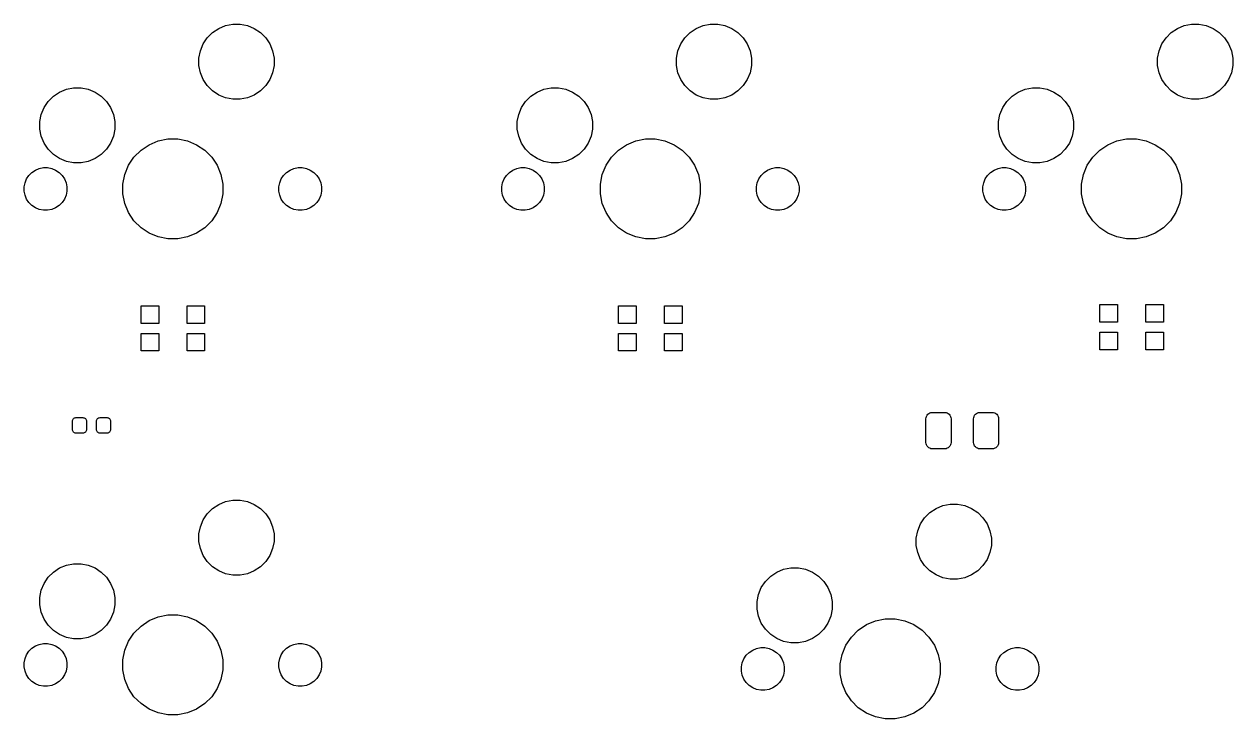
# Model space of a CAD drawing. Extents: x 1.3 to 14.8, y -4.8 to -0.1.
# Drawn here: x 10.357 to 12.255, y -1.568 to -0.476 of the extents above; entities that cross this region are included whole.
import ezdxf

# ---------------------------------------------------------------- set-up
doc = ezdxf.new("R2010")
doc.units = 0
doc.header["$MEASUREMENT"] = 0
doc.layers.add('BLACK', color=7, linetype='CONTINUOUS')

msp = doc.modelspace()

# ---------------------------------------------------------------- linework, layer by layer
at = {"layer": 'BLACK', "linetype": 'CONTINUOUS'}
for p, q in [((10.6441, -0.497355), (10.6524, -0.489129)), ((10.6524, -0.489129), (10.662, -0.482666)), ((10.662, -0.482666), (10.6728, -0.478214)), ((10.6728, -0.478214), (10.6842, -0.475945)), ((10.6842, -0.475945), (10.6958, -0.475945)), ((10.6958, -0.475945), (10.7072, -0.478214)), ((10.7072, -0.478214), (10.718, -0.482666)), ((10.718, -0.482666), (10.7276, -0.489129)), ((10.7276, -0.489129), (10.7359, -0.497355)), ((11.3941, -0.497355), (11.4024, -0.489129)), ((11.4024, -0.489129), (11.412, -0.482666)), ((11.412, -0.482666), (11.4228, -0.478214)), ((11.4228, -0.478214), (11.4342, -0.475945)), ((11.4342, -0.475945), (11.4458, -0.475945)), ((11.4458, -0.475945), (11.4572, -0.478214)), ((11.4572, -0.478214), (11.468, -0.482666)), ((11.468, -0.482666), (11.4776, -0.489129)), ((11.4776, -0.489129), (11.4859, -0.497355)), ((12.15, -0.497355), (12.1582, -0.489129)), ((12.1582, -0.489129), (12.1679, -0.482666)), ((12.1679, -0.482666), (12.1786, -0.478214)), ((12.1786, -0.478214), (12.19, -0.475945)), ((12.19, -0.475945), (12.2016, -0.475945)), ((12.2016, -0.475945), (12.2131, -0.478214)), ((12.2131, -0.478214), (12.2238, -0.482666)), ((12.2238, -0.482666), (12.2335, -0.489129)), ((12.2335, -0.489129), (12.2417, -0.497355)), ((10.6332, -0.517774), (10.6377, -0.507027)), ((10.6377, -0.507027), (10.6441, -0.497355)), ((10.7359, -0.497355), (10.7423, -0.507027)), ((10.7423, -0.507027), (10.7468, -0.517774)), ((11.3832, -0.517774), (11.3877, -0.507027)), ((11.3877, -0.507027), (11.3941, -0.497355)), ((11.4859, -0.497355), (11.4923, -0.507027)), ((11.4923, -0.507027), (11.4968, -0.517774)), ((12.139, -0.517774), (12.1435, -0.507027)), ((12.1435, -0.507027), (12.15, -0.497355)), ((12.2417, -0.497355), (12.2482, -0.507027)), ((12.2482, -0.507027), (12.2526, -0.517774)), ((10.6309, -0.529184), (10.6332, -0.517774)), ((10.6309, -0.540816), (10.6309, -0.529184)), ((10.7468, -0.517774), (10.7491, -0.529184)), ((10.7491, -0.529184), (10.7491, -0.540816)), ((11.3809, -0.529184), (11.3832, -0.517774)), ((11.3809, -0.540816), (11.3809, -0.529184)), ((11.4968, -0.517774), (11.4991, -0.529184)), ((11.4991, -0.529184), (11.4991, -0.540816)), ((12.1368, -0.529184), (12.139, -0.517774)), ((12.1368, -0.540816), (12.1368, -0.529184)), ((12.2526, -0.517774), (12.2549, -0.529184)), ((12.2549, -0.529184), (12.2549, -0.540816)), ((10.6332, -0.552226), (10.6309, -0.540816)), ((10.7491, -0.540816), (10.7468, -0.552226)), ((11.3832, -0.552226), (11.3809, -0.540816)), ((11.4991, -0.540816), (11.4968, -0.552226)), ((12.139, -0.552226), (12.1368, -0.540816)), ((12.2549, -0.540816), (12.2526, -0.552226)), ((10.6377, -0.562973), (10.6332, -0.552226)), ((10.6441, -0.572645), (10.6377, -0.562973)), ((10.7423, -0.562973), (10.7359, -0.572645)), ((10.7468, -0.552226), (10.7423, -0.562973)), ((11.3877, -0.562973), (11.3832, -0.552226)), ((11.3941, -0.572645), (11.3877, -0.562973)), ((11.4923, -0.562973), (11.4859, -0.572645)), ((11.4968, -0.552226), (11.4923, -0.562973)), ((12.1435, -0.562973), (12.139, -0.552226)), ((12.15, -0.572645), (12.1435, -0.562973)), ((12.2482, -0.562973), (12.2417, -0.572645)), ((12.2526, -0.552226), (12.2482, -0.562973)), ((10.4024, -0.589129), (10.412, -0.582666)), ((10.412, -0.582666), (10.4228, -0.578214)), ((10.4228, -0.578214), (10.4342, -0.575945)), ((10.4342, -0.575945), (10.4458, -0.575945)), ((10.4458, -0.575945), (10.4572, -0.578214)), ((10.4572, -0.578214), (10.468, -0.582666)), ((10.468, -0.582666), (10.4776, -0.589129)), ((10.6524, -0.580871), (10.6441, -0.572645)), ((10.662, -0.587334), (10.6524, -0.580871)), ((10.6728, -0.591786), (10.662, -0.587334)), ((10.718, -0.587334), (10.7072, -0.591786)), ((10.7276, -0.580871), (10.718, -0.587334)), ((10.7359, -0.572645), (10.7276, -0.580871)), ((11.1524, -0.589129), (11.162, -0.582666)), ((11.162, -0.582666), (11.1728, -0.578214)), ((11.1728, -0.578214), (11.1842, -0.575945)), ((11.1842, -0.575945), (11.1958, -0.575945)), ((11.1958, -0.575945), (11.2072, -0.578214)), ((11.2072, -0.578214), (11.218, -0.582666)), ((11.218, -0.582666), (11.2276, -0.589129)), ((11.4024, -0.580871), (11.3941, -0.572645)), ((11.412, -0.587334), (11.4024, -0.580871)), ((11.4228, -0.591786), (11.412, -0.587334)), ((11.468, -0.587334), (11.4572, -0.591786)), ((11.4776, -0.580871), (11.468, -0.587334)), ((11.4859, -0.572645), (11.4776, -0.580871)), ((11.9082, -0.589129), (11.9179, -0.582666)), ((11.9179, -0.582666), (11.9286, -0.578214)), ((11.9286, -0.578214), (11.94, -0.575945)), ((11.94, -0.575945), (11.9516, -0.575945)), ((11.9516, -0.575945), (11.9631, -0.578214)), ((11.9631, -0.578214), (11.9738, -0.582666)), ((11.9738, -0.582666), (11.9835, -0.589129)), ((12.1582, -0.580871), (12.15, -0.572645)), ((12.1679, -0.587334), (12.1582, -0.580871)), ((12.1786, -0.591786), (12.1679, -0.587334)), ((12.2238, -0.587334), (12.2131, -0.591786)), ((12.2335, -0.580871), (12.2238, -0.587334)), ((12.2417, -0.572645), (12.2335, -0.580871)), ((10.3832, -0.617774), (10.3877, -0.607027)), ((10.3877, -0.607027), (10.3941, -0.597355)), ((10.3941, -0.597355), (10.4024, -0.589129)), ((10.4776, -0.589129), (10.4859, -0.597355)), ((10.4859, -0.597355), (10.4923, -0.607027)), ((10.4923, -0.607027), (10.4968, -0.617774)), ((10.6842, -0.594055), (10.6728, -0.591786)), ((10.6958, -0.594055), (10.6842, -0.594055)), ((10.7072, -0.591786), (10.6958, -0.594055)), ((11.1332, -0.617774), (11.1377, -0.607027)), ((11.1377, -0.607027), (11.1441, -0.597355)), ((11.1441, -0.597355), (11.1524, -0.589129)), ((11.2276, -0.589129), (11.2359, -0.597355)), ((11.2359, -0.597355), (11.2423, -0.607027)), ((11.2423, -0.607027), (11.2468, -0.617774)), ((11.4342, -0.594055), (11.4228, -0.591786)), ((11.4458, -0.594055), (11.4342, -0.594055)), ((11.4572, -0.591786), (11.4458, -0.594055)), ((11.889, -0.617774), (11.8935, -0.607027)), ((11.8935, -0.607027), (11.9, -0.597355)), ((11.9, -0.597355), (11.9082, -0.589129)), ((11.9835, -0.589129), (11.9917, -0.597355)), ((11.9917, -0.597355), (11.9982, -0.607027)), ((11.9982, -0.607027), (12.0026, -0.617774)), ((12.19, -0.594055), (12.1786, -0.591786)), ((12.2016, -0.594055), (12.19, -0.594055)), ((12.2131, -0.591786), (12.2016, -0.594055)), ((10.3809, -0.629184), (10.3832, -0.617774)), ((10.4968, -0.617774), (10.4991, -0.629184)), ((11.1309, -0.629184), (11.1332, -0.617774)), ((11.2468, -0.617774), (11.2491, -0.629184)), ((11.8868, -0.629184), (11.889, -0.617774)), ((12.0026, -0.617774), (12.0049, -0.629184)), ((10.3809, -0.640816), (10.3809, -0.629184)), ((10.3832, -0.652226), (10.3809, -0.640816)), ((10.4991, -0.640816), (10.4968, -0.652226)), ((10.4991, -0.629184), (10.4991, -0.640816)), ((11.1309, -0.640816), (11.1309, -0.629184)), ((11.1332, -0.652226), (11.1309, -0.640816)), ((11.2491, -0.640816), (11.2468, -0.652226)), ((11.2491, -0.629184), (11.2491, -0.640816)), ((11.8868, -0.640816), (11.8868, -0.629184)), ((11.889, -0.652226), (11.8868, -0.640816)), ((12.0049, -0.640816), (12.0026, -0.652226)), ((12.0049, -0.629184), (12.0049, -0.640816)), ((10.3877, -0.662973), (10.3832, -0.652226)), ((10.3941, -0.672645), (10.3877, -0.662973)), ((10.4923, -0.662973), (10.4859, -0.672645)), ((10.4968, -0.652226), (10.4923, -0.662973)), ((10.5528, -0.665434), (10.5671, -0.659517)), ((10.5671, -0.659517), (10.5823, -0.6565)), ((10.5823, -0.6565), (10.5977, -0.6565)), ((10.5977, -0.6565), (10.6129, -0.659517)), ((10.6129, -0.659517), (10.6272, -0.665434)), ((11.1377, -0.662973), (11.1332, -0.652226)), ((11.1441, -0.672645), (11.1377, -0.662973)), ((11.2423, -0.662973), (11.2359, -0.672645)), ((11.2468, -0.652226), (11.2423, -0.662973)), ((11.3028, -0.665434), (11.3171, -0.659517)), ((11.3171, -0.659517), (11.3323, -0.6565)), ((11.3323, -0.6565), (11.3477, -0.6565)), ((11.3477, -0.6565), (11.3629, -0.659517)), ((11.3629, -0.659517), (11.3772, -0.665434)), ((11.8935, -0.662973), (11.889, -0.652226)), ((11.9, -0.672645), (11.8935, -0.662973)), ((11.9982, -0.662973), (11.9917, -0.672645)), ((12.0026, -0.652226), (11.9982, -0.662973)), ((12.0586, -0.665434), (12.0729, -0.659517)), ((12.0729, -0.659517), (12.0881, -0.6565)), ((12.0881, -0.6565), (12.1036, -0.6565)), ((12.1036, -0.6565), (12.1187, -0.659517)), ((12.1187, -0.659517), (12.133, -0.665434)), ((10.4024, -0.680871), (10.3941, -0.672645)), ((10.412, -0.687334), (10.4024, -0.680871)), ((10.4776, -0.680871), (10.468, -0.687334)), ((10.4859, -0.672645), (10.4776, -0.680871)), ((10.529, -0.684959), (10.54, -0.674025)), ((10.54, -0.674025), (10.5528, -0.665434)), ((10.6272, -0.665434), (10.64, -0.674025)), ((10.64, -0.674025), (10.651, -0.684959)), ((11.1524, -0.680871), (11.1441, -0.672645)), ((11.162, -0.687334), (11.1524, -0.680871)), ((11.2276, -0.680871), (11.218, -0.687334)), ((11.2359, -0.672645), (11.2276, -0.680871)), ((11.279, -0.684959), (11.29, -0.674025)), ((11.29, -0.674025), (11.3028, -0.665434)), ((11.3772, -0.665434), (11.39, -0.674025)), ((11.39, -0.674025), (11.401, -0.684959)), ((11.9082, -0.680871), (11.9, -0.672645)), ((11.9179, -0.687334), (11.9082, -0.680871)), ((11.9835, -0.680871), (11.9738, -0.687334)), ((11.9917, -0.672645), (11.9835, -0.680871)), ((12.0349, -0.684959), (12.0458, -0.674025)), ((12.0458, -0.674025), (12.0586, -0.665434)), ((12.133, -0.665434), (12.1459, -0.674025)), ((12.1459, -0.674025), (12.1568, -0.684959)), ((10.3802, -0.702787), (10.3867, -0.7015)), ((10.3867, -0.7015), (10.3933, -0.7015)), ((10.3933, -0.7015), (10.3998, -0.702787)), ((10.4228, -0.691786), (10.412, -0.687334)), ((10.4342, -0.694055), (10.4228, -0.691786)), ((10.4458, -0.694055), (10.4342, -0.694055)), ((10.4572, -0.691786), (10.4458, -0.694055)), ((10.468, -0.687334), (10.4572, -0.691786)), ((10.5145, -0.712102), (10.5204, -0.697816)), ((10.5204, -0.697816), (10.529, -0.684959)), ((10.651, -0.684959), (10.6596, -0.697816)), ((10.6596, -0.697816), (10.6655, -0.712102)), ((10.7802, -0.702787), (10.7867, -0.7015)), ((10.7867, -0.7015), (10.7933, -0.7015)), ((10.7933, -0.7015), (10.7998, -0.702787)), ((11.1302, -0.702787), (11.1367, -0.7015)), ((11.1367, -0.7015), (11.1433, -0.7015)), ((11.1433, -0.7015), (11.1498, -0.702787)), ((11.1728, -0.691786), (11.162, -0.687334)), ((11.1842, -0.694055), (11.1728, -0.691786)), ((11.1958, -0.694055), (11.1842, -0.694055)), ((11.2072, -0.691786), (11.1958, -0.694055)), ((11.218, -0.687334), (11.2072, -0.691786)), ((11.2645, -0.712102), (11.2704, -0.697816)), ((11.2704, -0.697816), (11.279, -0.684959)), ((11.401, -0.684959), (11.4096, -0.697816)), ((11.4096, -0.697816), (11.4155, -0.712102)), ((11.5302, -0.702787), (11.5367, -0.7015)), ((11.5367, -0.7015), (11.5433, -0.7015)), ((11.5433, -0.7015), (11.5498, -0.702787)), ((11.8861, -0.702787), (11.8925, -0.7015)), ((11.8925, -0.7015), (11.8991, -0.7015)), ((11.8991, -0.7015), (11.9056, -0.702787)), ((11.9286, -0.691786), (11.9179, -0.687334)), ((11.94, -0.694055), (11.9286, -0.691786)), ((11.9516, -0.694055), (11.94, -0.694055)), ((11.9631, -0.691786), (11.9516, -0.694055)), ((11.9738, -0.687334), (11.9631, -0.691786)), ((12.0203, -0.712102), (12.0263, -0.697816)), ((12.0263, -0.697816), (12.0349, -0.684959)), ((12.1568, -0.684959), (12.1654, -0.697816)), ((12.1654, -0.697816), (12.1713, -0.712102)), ((10.3578, -0.725228), (10.3603, -0.719132)), ((10.3603, -0.719132), (10.364, -0.713645)), ((10.364, -0.713645), (10.3686, -0.708979)), ((10.3686, -0.708979), (10.3741, -0.705313)), ((10.3741, -0.705313), (10.3802, -0.702787)), ((10.3998, -0.702787), (10.4059, -0.705313)), ((10.4059, -0.705313), (10.4114, -0.708979)), ((10.4114, -0.708979), (10.416, -0.713645)), ((10.416, -0.713645), (10.4197, -0.719132)), ((10.4197, -0.719132), (10.4222, -0.725228)), ((10.5115, -0.727268), (10.5145, -0.712102)), ((10.6655, -0.712102), (10.6685, -0.727268)), ((10.7578, -0.725228), (10.7603, -0.719132)), ((10.7603, -0.719132), (10.764, -0.713645)), ((10.764, -0.713645), (10.7686, -0.708979)), ((10.7686, -0.708979), (10.7741, -0.705313)), ((10.7741, -0.705313), (10.7802, -0.702787)), ((10.7998, -0.702787), (10.8059, -0.705313)), ((10.8059, -0.705313), (10.8114, -0.708979)), ((10.8114, -0.708979), (10.816, -0.713645)), ((10.816, -0.713645), (10.8197, -0.719132)), ((10.8197, -0.719132), (10.8222, -0.725228)), ((11.1078, -0.725228), (11.1103, -0.719132)), ((11.1103, -0.719132), (11.114, -0.713645)), ((11.114, -0.713645), (11.1186, -0.708979)), ((11.1186, -0.708979), (11.1241, -0.705313)), ((11.1241, -0.705313), (11.1302, -0.702787)), ((11.1498, -0.702787), (11.1559, -0.705313)), ((11.1559, -0.705313), (11.1614, -0.708979)), ((11.1614, -0.708979), (11.166, -0.713645)), ((11.166, -0.713645), (11.1697, -0.719132)), ((11.1697, -0.719132), (11.1722, -0.725228)), ((11.2615, -0.727268), (11.2645, -0.712102)), ((11.4155, -0.712102), (11.4185, -0.727268)), ((11.5078, -0.725228), (11.5103, -0.719132)), ((11.5103, -0.719132), (11.514, -0.713645)), ((11.514, -0.713645), (11.5186, -0.708979)), ((11.5186, -0.708979), (11.5241, -0.705313)), ((11.5241, -0.705313), (11.5302, -0.702787)), ((11.5498, -0.702787), (11.5559, -0.705313)), ((11.5559, -0.705313), (11.5614, -0.708979)), ((11.5614, -0.708979), (11.566, -0.713645)), ((11.566, -0.713645), (11.5697, -0.719132)), ((11.5697, -0.719132), (11.5722, -0.725228)), ((11.8636, -0.725228), (11.8661, -0.719132)), ((11.8661, -0.719132), (11.8698, -0.713645)), ((11.8698, -0.713645), (11.8745, -0.708979)), ((11.8745, -0.708979), (11.88, -0.705313)), ((11.88, -0.705313), (11.8861, -0.702787)), ((11.9056, -0.702787), (11.9117, -0.705313)), ((11.9117, -0.705313), (11.9172, -0.708979)), ((11.9172, -0.708979), (11.9218, -0.713645)), ((11.9218, -0.713645), (11.9255, -0.719132)), ((11.9255, -0.719132), (11.928, -0.725228)), ((12.0173, -0.727268), (12.0203, -0.712102)), ((12.1713, -0.712102), (12.1743, -0.727268)), ((10.3565, -0.731701), (10.3578, -0.725228)), ((10.3565, -0.738299), (10.3565, -0.731701)), ((10.3578, -0.744772), (10.3565, -0.738299)), ((10.4222, -0.725228), (10.4235, -0.731701)), ((10.4235, -0.738299), (10.4222, -0.744772)), ((10.4235, -0.731701), (10.4235, -0.738299)), ((10.5115, -0.742732), (10.5115, -0.727268)), ((10.6685, -0.727268), (10.6685, -0.742732)), ((10.7565, -0.731701), (10.7578, -0.725228)), ((10.7565, -0.738299), (10.7565, -0.731701)), ((10.7578, -0.744772), (10.7565, -0.738299)), ((10.8222, -0.725228), (10.8235, -0.731701)), ((10.8235, -0.738299), (10.8222, -0.744772)), ((10.8235, -0.731701), (10.8235, -0.738299)), ((11.1065, -0.731701), (11.1078, -0.725228)), ((11.1065, -0.738299), (11.1065, -0.731701)), ((11.1078, -0.744772), (11.1065, -0.738299)), ((11.1722, -0.725228), (11.1735, -0.731701)), ((11.1735, -0.738299), (11.1722, -0.744772)), ((11.1735, -0.731701), (11.1735, -0.738299)), ((11.2615, -0.742732), (11.2615, -0.727268)), ((11.4185, -0.727268), (11.4185, -0.742732)), ((11.5065, -0.731701), (11.5078, -0.725228)), ((11.5065, -0.738299), (11.5065, -0.731701)), ((11.5078, -0.744772), (11.5065, -0.738299)), ((11.5722, -0.725228), (11.5735, -0.731701)), ((11.5735, -0.738299), (11.5722, -0.744772)), ((11.5735, -0.731701), (11.5735, -0.738299)), ((11.8623, -0.731701), (11.8636, -0.725228)), ((11.8623, -0.738299), (11.8623, -0.731701)), ((11.8636, -0.744772), (11.8623, -0.738299)), ((11.928, -0.725228), (11.9293, -0.731701)), ((11.9293, -0.738299), (11.928, -0.744772)), ((11.9293, -0.731701), (11.9293, -0.738299)), ((12.0173, -0.742732), (12.0173, -0.727268)), ((12.1743, -0.727268), (12.1743, -0.742732)), ((10.3603, -0.750868), (10.3578, -0.744772)), ((10.364, -0.756355), (10.3603, -0.750868)), ((10.3686, -0.761021), (10.364, -0.756355)), ((10.416, -0.756355), (10.4114, -0.761021)), ((10.4197, -0.750868), (10.416, -0.756355)), ((10.4222, -0.744772), (10.4197, -0.750868)), ((10.5145, -0.757898), (10.5115, -0.742732)), ((10.5204, -0.772184), (10.5145, -0.757898)), ((10.6655, -0.757898), (10.6596, -0.772184)), ((10.6685, -0.742732), (10.6655, -0.757898)), ((10.7603, -0.750868), (10.7578, -0.744772)), ((10.764, -0.756355), (10.7603, -0.750868)), ((10.7686, -0.761021), (10.764, -0.756355)), ((10.816, -0.756355), (10.8114, -0.761021)), ((10.8197, -0.750868), (10.816, -0.756355)), ((10.8222, -0.744772), (10.8197, -0.750868)), ((11.1103, -0.750868), (11.1078, -0.744772)), ((11.114, -0.756355), (11.1103, -0.750868)), ((11.1186, -0.761021), (11.114, -0.756355)), ((11.166, -0.756355), (11.1614, -0.761021)), ((11.1697, -0.750868), (11.166, -0.756355)), ((11.1722, -0.744772), (11.1697, -0.750868)), ((11.2645, -0.757898), (11.2615, -0.742732)), ((11.2704, -0.772184), (11.2645, -0.757898)), ((11.4155, -0.757898), (11.4096, -0.772184)), ((11.4185, -0.742732), (11.4155, -0.757898)), ((11.5103, -0.750868), (11.5078, -0.744772)), ((11.514, -0.756355), (11.5103, -0.750868)), ((11.5186, -0.761021), (11.514, -0.756355)), ((11.566, -0.756355), (11.5614, -0.761021)), ((11.5697, -0.750868), (11.566, -0.756355)), ((11.5722, -0.744772), (11.5697, -0.750868)), ((11.8661, -0.750868), (11.8636, -0.744772)), ((11.8698, -0.756355), (11.8661, -0.750868)), ((11.8745, -0.761021), (11.8698, -0.756355)), ((11.9218, -0.756355), (11.9172, -0.761021)), ((11.9255, -0.750868), (11.9218, -0.756355)), ((11.928, -0.744772), (11.9255, -0.750868)), ((12.0203, -0.757898), (12.0173, -0.742732)), ((12.0263, -0.772184), (12.0203, -0.757898)), ((12.1713, -0.757898), (12.1654, -0.772184)), ((12.1743, -0.742732), (12.1713, -0.757898)), ((10.3741, -0.764687), (10.3686, -0.761021)), ((10.3802, -0.767213), (10.3741, -0.764687)), ((10.3867, -0.7685), (10.3802, -0.767213)), ((10.3933, -0.7685), (10.3867, -0.7685)), ((10.3998, -0.767213), (10.3933, -0.7685)), ((10.4059, -0.764687), (10.3998, -0.767213)), ((10.4114, -0.761021), (10.4059, -0.764687)), ((10.529, -0.785041), (10.5204, -0.772184)), ((10.6596, -0.772184), (10.651, -0.785041)), ((10.7741, -0.764687), (10.7686, -0.761021)), ((10.7802, -0.767213), (10.7741, -0.764687)), ((10.7867, -0.7685), (10.7802, -0.767213)), ((10.7933, -0.7685), (10.7867, -0.7685)), ((10.7998, -0.767213), (10.7933, -0.7685)), ((10.8059, -0.764687), (10.7998, -0.767213)), ((10.8114, -0.761021), (10.8059, -0.764687)), ((11.1241, -0.764687), (11.1186, -0.761021)), ((11.1302, -0.767213), (11.1241, -0.764687)), ((11.1367, -0.7685), (11.1302, -0.767213)), ((11.1433, -0.7685), (11.1367, -0.7685)), ((11.1498, -0.767213), (11.1433, -0.7685)), ((11.1559, -0.764687), (11.1498, -0.767213)), ((11.1614, -0.761021), (11.1559, -0.764687)), ((11.279, -0.785041), (11.2704, -0.772184)), ((11.4096, -0.772184), (11.401, -0.785041)), ((11.5241, -0.764687), (11.5186, -0.761021)), ((11.5302, -0.767213), (11.5241, -0.764687)), ((11.5367, -0.7685), (11.5302, -0.767213)), ((11.5433, -0.7685), (11.5367, -0.7685)), ((11.5498, -0.767213), (11.5433, -0.7685)), ((11.5559, -0.764687), (11.5498, -0.767213)), ((11.5614, -0.761021), (11.5559, -0.764687)), ((11.88, -0.764687), (11.8745, -0.761021)), ((11.8861, -0.767213), (11.88, -0.764687)), ((11.8925, -0.7685), (11.8861, -0.767213)), ((11.8991, -0.7685), (11.8925, -0.7685)), ((11.9056, -0.767213), (11.8991, -0.7685)), ((11.9117, -0.764687), (11.9056, -0.767213)), ((11.9172, -0.761021), (11.9117, -0.764687)), ((12.0349, -0.785041), (12.0263, -0.772184)), ((12.1654, -0.772184), (12.1568, -0.785041)), ((10.54, -0.795975), (10.529, -0.785041)), ((10.5528, -0.804566), (10.54, -0.795975)), ((10.64, -0.795975), (10.6272, -0.804566)), ((10.651, -0.785041), (10.64, -0.795975)), ((11.29, -0.795975), (11.279, -0.785041)), ((11.3028, -0.804566), (11.29, -0.795975)), ((11.39, -0.795975), (11.3772, -0.804566)), ((11.401, -0.785041), (11.39, -0.795975)), ((12.0458, -0.795975), (12.0349, -0.785041)), ((12.0586, -0.804566), (12.0458, -0.795975)), ((12.1459, -0.795975), (12.133, -0.804566)), ((12.1568, -0.785041), (12.1459, -0.795975)), ((10.5671, -0.810483), (10.5528, -0.804566)), ((10.5823, -0.8135), (10.5671, -0.810483)), ((10.5977, -0.8135), (10.5823, -0.8135)), ((10.6129, -0.810483), (10.5977, -0.8135)), ((10.6272, -0.804566), (10.6129, -0.810483)), ((11.3171, -0.810483), (11.3028, -0.804566)), ((11.3323, -0.8135), (11.3171, -0.810483)), ((11.3477, -0.8135), (11.3323, -0.8135)), ((11.3629, -0.810483), (11.3477, -0.8135)), ((11.3772, -0.804566), (11.3629, -0.810483)), ((12.0729, -0.810483), (12.0586, -0.804566)), ((12.0881, -0.8135), (12.0729, -0.810483)), ((12.1036, -0.8135), (12.0881, -0.8135)), ((12.1187, -0.810483), (12.1036, -0.8135)), ((12.133, -0.804566), (12.1187, -0.810483)), ((10.5402, -0.946472), (10.5402, -0.918913)), ((10.5402, -0.918913), (10.5678, -0.918913)), ((10.5678, -0.918913), (10.5678, -0.946472)), ((10.6123, -0.946472), (10.6123, -0.918913)), ((10.6123, -0.918913), (10.6398, -0.918913)), ((10.6398, -0.918913), (10.6398, -0.946472)), ((11.2902, -0.946472), (11.2902, -0.918913)), ((11.2902, -0.918913), (11.3178, -0.918913)), ((11.3178, -0.918913), (11.3178, -0.946472)), ((11.3623, -0.946472), (11.3623, -0.918913)), ((11.3623, -0.918913), (11.3898, -0.918913)), ((11.3898, -0.918913), (11.3898, -0.946472)), ((12.0462, -0.944472), (12.0462, -0.916913)), ((12.0462, -0.916913), (12.0738, -0.916913)), ((12.0738, -0.916913), (12.0738, -0.944472)), ((12.1183, -0.944472), (12.1183, -0.916913)), ((12.1183, -0.916913), (12.1458, -0.916913)), ((12.1458, -0.916913), (12.1458, -0.944472)), ((10.5678, -0.946472), (10.5402, -0.946472)), ((10.6398, -0.946472), (10.6123, -0.946472)), ((11.3178, -0.946472), (11.2902, -0.946472)), ((11.3898, -0.946472), (11.3623, -0.946472)), ((12.0738, -0.944472), (12.0462, -0.944472)), ((12.1458, -0.944472), (12.1183, -0.944472)), ((10.5402, -0.98978), (10.5402, -0.96222)), ((10.5402, -0.96222), (10.5678, -0.96222)), ((10.5678, -0.96222), (10.5678, -0.98978)), ((10.6123, -0.98978), (10.6123, -0.96222)), ((10.6123, -0.96222), (10.6398, -0.96222)), ((10.6398, -0.96222), (10.6398, -0.98978)), ((11.2902, -0.98978), (11.2902, -0.96222)), ((11.2902, -0.96222), (11.3178, -0.96222)), ((11.3178, -0.96222), (11.3178, -0.98978)), ((11.3623, -0.98978), (11.3623, -0.96222)), ((11.3623, -0.96222), (11.3898, -0.96222)), ((11.3898, -0.96222), (11.3898, -0.98978)), ((12.0462, -0.98778), (12.0462, -0.96022)), ((12.0462, -0.96022), (12.0738, -0.96022)), ((12.0738, -0.96022), (12.0738, -0.98778)), ((12.1183, -0.98778), (12.1183, -0.96022)), ((12.1183, -0.96022), (12.1458, -0.96022)), ((12.1458, -0.96022), (12.1458, -0.98778)), ((10.5678, -0.98978), (10.5402, -0.98978)), ((10.6398, -0.98978), (10.6123, -0.98978)), ((11.3178, -0.98978), (11.2902, -0.98978)), ((11.3898, -0.98978), (11.3623, -0.98978)), ((12.0738, -0.98778), (12.0462, -0.98778)), ((12.1458, -0.98778), (12.1183, -0.98778)), ((10.4323, -1.10005), (10.4324, -1.09898)), ((10.4323, -1.11344), (10.4323, -1.10005)), ((10.4324, -1.09898), (10.4327, -1.09794)), ((10.4327, -1.09794), (10.4332, -1.09699)), ((10.4332, -1.09699), (10.4339, -1.09615)), ((10.4339, -1.09615), (10.4347, -1.09547)), ((10.4347, -1.09547), (10.4357, -1.09496)), ((10.4357, -1.09496), (10.4367, -1.09465)), ((10.4367, -1.09465), (10.4378, -1.09454)), ((10.4378, -1.09454), (10.4488, -1.09454)), ((10.4488, -1.09454), (10.4499, -1.09465)), ((10.4499, -1.09465), (10.4509, -1.09496)), ((10.4509, -1.09496), (10.4519, -1.09547)), ((10.4519, -1.09547), (10.4527, -1.09615)), ((10.4527, -1.09615), (10.4534, -1.09699)), ((10.4534, -1.09699), (10.4539, -1.09794)), ((10.4539, -1.09794), (10.4542, -1.09898)), ((10.4542, -1.09898), (10.4543, -1.10005)), ((10.4543, -1.10005), (10.4543, -1.11344)), ((10.4701, -1.10005), (10.4702, -1.09898)), ((10.4701, -1.11344), (10.4701, -1.10005)), ((10.4702, -1.09898), (10.4705, -1.09794)), ((10.4705, -1.09794), (10.471, -1.09699)), ((10.471, -1.09699), (10.4717, -1.09615)), ((10.4717, -1.09615), (10.4725, -1.09547)), ((10.4725, -1.09547), (10.4735, -1.09496)), ((10.4735, -1.09496), (10.4745, -1.09465)), ((10.4745, -1.09465), (10.4756, -1.09454)), ((10.4756, -1.09454), (10.4866, -1.09454)), ((10.4866, -1.09454), (10.4877, -1.09465)), ((10.4877, -1.09465), (10.4887, -1.09496)), ((10.4887, -1.09496), (10.4897, -1.09547)), ((10.4897, -1.09547), (10.4905, -1.09615)), ((10.4905, -1.09615), (10.4912, -1.09699)), ((10.4912, -1.09699), (10.4917, -1.09794)), ((10.4917, -1.09794), (10.492, -1.09898)), ((10.492, -1.09898), (10.4921, -1.10005)), ((10.4921, -1.10005), (10.4921, -1.11344)), ((11.7729, -1.0963), (11.7731, -1.09438)), ((11.7729, -1.1337), (11.7729, -1.0963)), ((11.7731, -1.09438), (11.7737, -1.09253)), ((11.7737, -1.09253), (11.7746, -1.09083)), ((11.7746, -1.09083), (11.7758, -1.08934)), ((11.7758, -1.08934), (11.7773, -1.08812)), ((11.7773, -1.08812), (11.779, -1.08721)), ((11.779, -1.08721), (11.7808, -1.08665)), ((11.7808, -1.08665), (11.7828, -1.08646)), ((11.7828, -1.08646), (11.8024, -1.08646)), ((11.8024, -1.08646), (11.8044, -1.08665)), ((11.8044, -1.08665), (11.8062, -1.08721)), ((11.8062, -1.08721), (11.8079, -1.08812)), ((11.8079, -1.08812), (11.8094, -1.08934)), ((11.8094, -1.08934), (11.8106, -1.09083)), ((11.8106, -1.09083), (11.8115, -1.09253)), ((11.8115, -1.09253), (11.8121, -1.09438)), ((11.8121, -1.09438), (11.8123, -1.0963)), ((11.8123, -1.0963), (11.8123, -1.1337)), ((11.8477, -1.0963), (11.8479, -1.09438)), ((11.8477, -1.1337), (11.8477, -1.0963)), ((11.8479, -1.09438), (11.8485, -1.09253)), ((11.8485, -1.09253), (11.8494, -1.09083)), ((11.8494, -1.09083), (11.8506, -1.08934)), ((11.8506, -1.08934), (11.8521, -1.08812)), ((11.8521, -1.08812), (11.8538, -1.08721)), ((11.8538, -1.08721), (11.8556, -1.08665)), ((11.8556, -1.08665), (11.8576, -1.08646)), ((11.8576, -1.08646), (11.8772, -1.08646)), ((11.8772, -1.08646), (11.8792, -1.08665)), ((11.8792, -1.08665), (11.881, -1.08721)), ((11.881, -1.08721), (11.8827, -1.08812)), ((11.8827, -1.08812), (11.8842, -1.08934)), ((11.8842, -1.08934), (11.8854, -1.09083)), ((11.8854, -1.09083), (11.8863, -1.09253)), ((11.8863, -1.09253), (11.8869, -1.09438)), ((11.8869, -1.09438), (11.8871, -1.0963)), ((11.8871, -1.0963), (11.8871, -1.1337)), ((10.4324, -1.11451), (10.4323, -1.11344)), ((10.4327, -1.11555), (10.4324, -1.11451)), ((10.4332, -1.1165), (10.4327, -1.11555)), ((10.4339, -1.11733), (10.4332, -1.1165)), ((10.4347, -1.11802), (10.4339, -1.11733)), ((10.4357, -1.11853), (10.4347, -1.11802)), ((10.4367, -1.11884), (10.4357, -1.11853)), ((10.4378, -1.11895), (10.4367, -1.11884)), ((10.4488, -1.11895), (10.4378, -1.11895)), ((10.4499, -1.11884), (10.4488, -1.11895)), ((10.4509, -1.11853), (10.4499, -1.11884)), ((10.4519, -1.11802), (10.4509, -1.11853)), ((10.4527, -1.11733), (10.4519, -1.11802)), ((10.4534, -1.1165), (10.4527, -1.11733)), ((10.4539, -1.11555), (10.4534, -1.1165)), ((10.4542, -1.11451), (10.4539, -1.11555)), ((10.4543, -1.11344), (10.4542, -1.11451)), ((10.4702, -1.11451), (10.4701, -1.11344)), ((10.4705, -1.11555), (10.4702, -1.11451)), ((10.471, -1.1165), (10.4705, -1.11555)), ((10.4717, -1.11733), (10.471, -1.1165)), ((10.4725, -1.11802), (10.4717, -1.11733)), ((10.4735, -1.11853), (10.4725, -1.11802)), ((10.4745, -1.11884), (10.4735, -1.11853)), ((10.4756, -1.11895), (10.4745, -1.11884)), ((10.4866, -1.11895), (10.4756, -1.11895)), ((10.4877, -1.11884), (10.4866, -1.11895)), ((10.4887, -1.11853), (10.4877, -1.11884)), ((10.4897, -1.11802), (10.4887, -1.11853)), ((10.4905, -1.11733), (10.4897, -1.11802)), ((10.4912, -1.1165), (10.4905, -1.11733)), ((10.4917, -1.11555), (10.4912, -1.1165)), ((10.492, -1.11451), (10.4917, -1.11555)), ((10.4921, -1.11344), (10.492, -1.11451)), ((11.7731, -1.13562), (11.7729, -1.1337)), ((11.7737, -1.13747), (11.7731, -1.13562)), ((11.7746, -1.13917), (11.7737, -1.13747)), ((11.8115, -1.13747), (11.8106, -1.13917)), ((11.8121, -1.13562), (11.8115, -1.13747)), ((11.8123, -1.1337), (11.8121, -1.13562)), ((11.8479, -1.13562), (11.8477, -1.1337)), ((11.8485, -1.13747), (11.8479, -1.13562)), ((11.8494, -1.13917), (11.8485, -1.13747)), ((11.8863, -1.13747), (11.8854, -1.13917)), ((11.8869, -1.13562), (11.8863, -1.13747)), ((11.8871, -1.1337), (11.8869, -1.13562)), ((11.7758, -1.14066), (11.7746, -1.13917)), ((11.7773, -1.14188), (11.7758, -1.14066)), ((11.779, -1.14279), (11.7773, -1.14188)), ((11.7808, -1.14335), (11.779, -1.14279)), ((11.7828, -1.14354), (11.7808, -1.14335)), ((11.8024, -1.14354), (11.7828, -1.14354)), ((11.8044, -1.14335), (11.8024, -1.14354)), ((11.8062, -1.14279), (11.8044, -1.14335)), ((11.8079, -1.14188), (11.8062, -1.14279)), ((11.8094, -1.14066), (11.8079, -1.14188)), ((11.8106, -1.13917), (11.8094, -1.14066)), ((11.8506, -1.14066), (11.8494, -1.13917)), ((11.8521, -1.14188), (11.8506, -1.14066)), ((11.8538, -1.14279), (11.8521, -1.14188)), ((11.8556, -1.14335), (11.8538, -1.14279)), ((11.8576, -1.14354), (11.8556, -1.14335)), ((11.8772, -1.14354), (11.8576, -1.14354)), ((11.8792, -1.14335), (11.8772, -1.14354)), ((11.881, -1.14279), (11.8792, -1.14335)), ((11.8827, -1.14188), (11.881, -1.14279)), ((11.8842, -1.14066), (11.8827, -1.14188)), ((11.8854, -1.13917), (11.8842, -1.14066)), ((10.6524, -1.23735), (10.662, -1.23089)), ((10.662, -1.23089), (10.6728, -1.22644)), ((10.6728, -1.22644), (10.6842, -1.22417)), ((10.6842, -1.22417), (10.6958, -1.22417)), ((10.6958, -1.22417), (10.7072, -1.22644)), ((10.7072, -1.22644), (10.718, -1.23089)), ((10.718, -1.23089), (10.7276, -1.23735)), ((11.7887, -1.23727), (11.7994, -1.23282)), ((11.7994, -1.23282), (11.8108, -1.23055)), ((11.8108, -1.23055), (11.8225, -1.23055)), ((11.8225, -1.23055), (11.8339, -1.23282)), ((11.8339, -1.23282), (11.8446, -1.23727)), ((10.6377, -1.25525), (10.6441, -1.24558)), ((10.6441, -1.24558), (10.6524, -1.23735)), ((10.7276, -1.23735), (10.7359, -1.24558)), ((10.7359, -1.24558), (10.7423, -1.25525)), ((11.7643, -1.26163), (11.7708, -1.25196)), ((11.7708, -1.25196), (11.779, -1.24374)), ((11.779, -1.24374), (11.7887, -1.23727)), ((11.8446, -1.23727), (11.8543, -1.24374)), ((11.8543, -1.24374), (11.8625, -1.25196)), ((11.8625, -1.25196), (11.869, -1.26163)), ((10.6309, -1.27741), (10.6332, -1.266)), ((10.6332, -1.266), (10.6377, -1.25525)), ((10.7423, -1.25525), (10.7468, -1.266)), ((10.7468, -1.266), (10.7491, -1.27741)), ((11.7599, -1.27238), (11.7643, -1.26163)), ((11.869, -1.26163), (11.8734, -1.27238)), ((10.6309, -1.28904), (10.6309, -1.27741)), ((10.6332, -1.30045), (10.6309, -1.28904)), ((10.7491, -1.28904), (10.7468, -1.30045)), ((10.7491, -1.27741), (10.7491, -1.28904)), ((11.7576, -1.28379), (11.7599, -1.27238)), ((11.7576, -1.29542), (11.7576, -1.28379)), ((11.8734, -1.27238), (11.8757, -1.28379)), ((11.8757, -1.28379), (11.8757, -1.29542)), ((10.6377, -1.3112), (10.6332, -1.30045)), ((10.7468, -1.30045), (10.7423, -1.3112)), ((11.7599, -1.30683), (11.7576, -1.29542)), ((11.7643, -1.31758), (11.7599, -1.30683)), ((11.8734, -1.30683), (11.869, -1.31758)), ((11.8757, -1.29542), (11.8734, -1.30683)), ((10.412, -1.33089), (10.4228, -1.32644)), ((10.4228, -1.32644), (10.4342, -1.32417)), ((10.4342, -1.32417), (10.4458, -1.32417)), ((10.4458, -1.32417), (10.4572, -1.32644)), ((10.4572, -1.32644), (10.468, -1.33089)), ((10.6441, -1.32087), (10.6377, -1.3112)), ((10.6524, -1.3291), (10.6441, -1.32087)), ((10.7359, -1.32087), (10.7276, -1.3291)), ((10.7423, -1.3112), (10.7359, -1.32087)), ((11.7708, -1.32725), (11.7643, -1.31758)), ((11.779, -1.33548), (11.7708, -1.32725)), ((11.8625, -1.32725), (11.8543, -1.33548)), ((11.869, -1.31758), (11.8625, -1.32725)), ((10.3877, -1.35525), (10.3941, -1.34558)), ((10.3941, -1.34558), (10.4024, -1.33735)), ((10.4024, -1.33735), (10.412, -1.33089)), ((10.468, -1.33089), (10.4776, -1.33735)), ((10.4776, -1.33735), (10.4859, -1.34558)), ((10.4859, -1.34558), (10.4923, -1.35525)), ((10.662, -1.33556), (10.6524, -1.3291)), ((10.6728, -1.34001), (10.662, -1.33556)), ((10.6842, -1.34228), (10.6728, -1.34001)), ((10.6958, -1.34228), (10.6842, -1.34228)), ((10.7072, -1.34001), (10.6958, -1.34228)), ((10.718, -1.33556), (10.7072, -1.34001)), ((10.7276, -1.3291), (10.718, -1.33556)), ((11.5208, -1.35196), (11.529, -1.34374)), ((11.529, -1.34374), (11.5387, -1.33727)), ((11.5387, -1.33727), (11.5494, -1.33282)), ((11.5494, -1.33282), (11.5608, -1.33055)), ((11.5608, -1.33055), (11.5725, -1.33055)), ((11.5725, -1.33055), (11.5839, -1.33282)), ((11.5839, -1.33282), (11.5946, -1.33727)), ((11.5946, -1.33727), (11.6043, -1.34374)), ((11.6043, -1.34374), (11.6125, -1.35196)), ((11.7887, -1.34194), (11.779, -1.33548)), ((11.7994, -1.34639), (11.7887, -1.34194)), ((11.8108, -1.34866), (11.7994, -1.34639)), ((11.8339, -1.34639), (11.8225, -1.34866)), ((11.8446, -1.34194), (11.8339, -1.34639)), ((11.8543, -1.33548), (11.8446, -1.34194)), ((10.3809, -1.37741), (10.3832, -1.366)), ((10.3832, -1.366), (10.3877, -1.35525)), ((10.4923, -1.35525), (10.4968, -1.366)), ((10.4968, -1.366), (10.4991, -1.37741)), ((11.5099, -1.37238), (11.5143, -1.36163)), ((11.5143, -1.36163), (11.5208, -1.35196)), ((11.6125, -1.35196), (11.619, -1.36163)), ((11.619, -1.36163), (11.6234, -1.37238)), ((11.8225, -1.34866), (11.8108, -1.34866)), ((10.3809, -1.38904), (10.3809, -1.37741)), ((10.4991, -1.37741), (10.4991, -1.38904)), ((11.5076, -1.38379), (11.5099, -1.37238)), ((11.5076, -1.39542), (11.5076, -1.38379)), ((11.6234, -1.37238), (11.6257, -1.38379)), ((11.6257, -1.38379), (11.6257, -1.39542)), ((10.3832, -1.40045), (10.3809, -1.38904)), ((10.3877, -1.4112), (10.3832, -1.40045)), ((10.4968, -1.40045), (10.4923, -1.4112)), ((10.4991, -1.38904), (10.4968, -1.40045)), ((10.5671, -1.40774), (10.5823, -1.40472)), ((10.5823, -1.40472), (10.5977, -1.40472)), ((10.5977, -1.40472), (10.6129, -1.40774)), ((11.5099, -1.40683), (11.5076, -1.39542)), ((11.6257, -1.39542), (11.6234, -1.40683)), ((10.3941, -1.42087), (10.3877, -1.4112)), ((10.4024, -1.4291), (10.3941, -1.42087)), ((10.4859, -1.42087), (10.4776, -1.4291)), ((10.4923, -1.4112), (10.4859, -1.42087)), ((10.529, -1.43318), (10.54, -1.42225)), ((10.54, -1.42225), (10.5528, -1.41366)), ((10.5528, -1.41366), (10.5671, -1.40774)), ((10.6129, -1.40774), (10.6272, -1.41366)), ((10.6272, -1.41366), (10.64, -1.42225)), ((10.64, -1.42225), (10.651, -1.43318)), ((11.5143, -1.41758), (11.5099, -1.40683)), ((11.5208, -1.42725), (11.5143, -1.41758)), ((11.619, -1.41758), (11.6125, -1.42725)), ((11.6234, -1.40683), (11.619, -1.41758)), ((11.6666, -1.42863), (11.6795, -1.42004)), ((11.6795, -1.42004), (11.6938, -1.41412)), ((11.6938, -1.41412), (11.7089, -1.41111)), ((11.7089, -1.41111), (11.7244, -1.41111)), ((11.7244, -1.41111), (11.7396, -1.41412)), ((11.7396, -1.41412), (11.7538, -1.42004)), ((11.7538, -1.42004), (11.7667, -1.42863)), ((10.412, -1.43556), (10.4024, -1.4291)), ((10.4228, -1.44001), (10.412, -1.43556)), ((10.4342, -1.44228), (10.4228, -1.44001)), ((10.4458, -1.44228), (10.4342, -1.44228)), ((10.4572, -1.44001), (10.4458, -1.44228)), ((10.468, -1.43556), (10.4572, -1.44001)), ((10.4776, -1.4291), (10.468, -1.43556)), ((10.5204, -1.44604), (10.529, -1.43318)), ((10.651, -1.43318), (10.6596, -1.44604)), ((11.529, -1.43548), (11.5208, -1.42725)), ((11.5387, -1.44194), (11.529, -1.43548)), ((11.5494, -1.44639), (11.5387, -1.44194)), ((11.5946, -1.44194), (11.5839, -1.44639)), ((11.6043, -1.43548), (11.5946, -1.44194)), ((11.6125, -1.42725), (11.6043, -1.43548)), ((11.6471, -1.45242), (11.6557, -1.43957)), ((11.6557, -1.43957), (11.6666, -1.42863)), ((11.7667, -1.42863), (11.7776, -1.43957)), ((11.7776, -1.43957), (11.7862, -1.45242)), ((10.364, -1.46187), (10.3686, -1.4572)), ((10.3686, -1.4572), (10.3741, -1.45354)), ((10.3741, -1.45354), (10.3802, -1.45101)), ((10.3802, -1.45101), (10.3867, -1.44972)), ((10.3867, -1.44972), (10.3933, -1.44972)), ((10.3933, -1.44972), (10.3998, -1.45101)), ((10.3998, -1.45101), (10.4059, -1.45354)), ((10.4059, -1.45354), (10.4114, -1.4572)), ((10.4114, -1.4572), (10.416, -1.46187)), ((10.5115, -1.47549), (10.5145, -1.46033)), ((10.5145, -1.46033), (10.5204, -1.44604)), ((10.6596, -1.44604), (10.6655, -1.46033)), ((10.6655, -1.46033), (10.6685, -1.47549)), ((10.764, -1.46187), (10.7686, -1.4572)), ((10.7686, -1.4572), (10.7741, -1.45354)), ((10.7741, -1.45354), (10.7802, -1.45101)), ((10.7802, -1.45101), (10.7867, -1.44972)), ((10.7867, -1.44972), (10.7933, -1.44972)), ((10.7933, -1.44972), (10.7998, -1.45101)), ((10.7998, -1.45101), (10.8059, -1.45354)), ((10.8059, -1.45354), (10.8114, -1.4572)), ((10.8114, -1.4572), (10.816, -1.46187)), ((11.4953, -1.46359), (11.5008, -1.45992)), ((11.5008, -1.45992), (11.5069, -1.45739)), ((11.5069, -1.45739), (11.5134, -1.45611)), ((11.5134, -1.45611), (11.52, -1.45611)), ((11.52, -1.45611), (11.5264, -1.45739)), ((11.5264, -1.45739), (11.5325, -1.45992)), ((11.5325, -1.45992), (11.538, -1.46359)), ((11.5608, -1.44866), (11.5494, -1.44639)), ((11.5725, -1.44866), (11.5608, -1.44866)), ((11.5839, -1.44639), (11.5725, -1.44866)), ((11.6412, -1.46671), (11.6471, -1.45242)), ((11.7862, -1.45242), (11.7921, -1.46671)), ((11.8953, -1.46359), (11.9008, -1.45992)), ((11.9008, -1.45992), (11.9069, -1.45739)), ((11.9069, -1.45739), (11.9134, -1.45611)), ((11.9134, -1.45611), (11.92, -1.45611)), ((11.92, -1.45611), (11.9264, -1.45739)), ((11.9264, -1.45739), (11.9325, -1.45992)), ((11.9325, -1.45992), (11.938, -1.46359)), ((10.3565, -1.47992), (10.3578, -1.47345)), ((10.3565, -1.48652), (10.3565, -1.47992)), ((10.3578, -1.47345), (10.3603, -1.46736)), ((10.3603, -1.46736), (10.364, -1.46187)), ((10.416, -1.46187), (10.4197, -1.46736)), ((10.4197, -1.46736), (10.4222, -1.47345)), ((10.4222, -1.47345), (10.4235, -1.47992)), ((10.4235, -1.47992), (10.4235, -1.48652)), ((10.5115, -1.49096), (10.5115, -1.47549)), ((10.6685, -1.47549), (10.6685, -1.49096)), ((10.7565, -1.47992), (10.7578, -1.47345)), ((10.7565, -1.48652), (10.7565, -1.47992)), ((10.7578, -1.47345), (10.7603, -1.46736)), ((10.7603, -1.46736), (10.764, -1.46187)), ((10.816, -1.46187), (10.8197, -1.46736)), ((10.8197, -1.46736), (10.8222, -1.47345)), ((10.8222, -1.47345), (10.8235, -1.47992)), ((10.8235, -1.47992), (10.8235, -1.48652)), ((11.4832, -1.48631), (11.4844, -1.47983)), ((11.4844, -1.47983), (11.487, -1.47374)), ((11.487, -1.47374), (11.4906, -1.46825)), ((11.4906, -1.46825), (11.4953, -1.46359)), ((11.538, -1.46359), (11.5427, -1.46825)), ((11.5427, -1.46825), (11.5463, -1.47374)), ((11.5463, -1.47374), (11.5489, -1.47983)), ((11.5489, -1.47983), (11.5502, -1.48631)), ((11.6382, -1.48187), (11.6412, -1.46671)), ((11.7921, -1.46671), (11.7952, -1.48187)), ((11.8832, -1.48631), (11.8844, -1.47983)), ((11.8844, -1.47983), (11.887, -1.47374)), ((11.887, -1.47374), (11.8906, -1.46825)), ((11.8906, -1.46825), (11.8953, -1.46359)), ((11.938, -1.46359), (11.9427, -1.46825)), ((11.9427, -1.46825), (11.9463, -1.47374)), ((11.9463, -1.47374), (11.9489, -1.47983)), ((11.9489, -1.47983), (11.9502, -1.48631)), ((10.3578, -1.493), (10.3565, -1.48652)), ((10.3603, -1.49909), (10.3578, -1.493)), ((10.364, -1.50458), (10.3603, -1.49909)), ((10.4197, -1.49909), (10.416, -1.50458)), ((10.4222, -1.493), (10.4197, -1.49909)), ((10.4235, -1.48652), (10.4222, -1.493)), ((10.5145, -1.50612), (10.5115, -1.49096)), ((10.6685, -1.49096), (10.6655, -1.50612)), ((10.7578, -1.493), (10.7565, -1.48652)), ((10.7603, -1.49909), (10.7578, -1.493)), ((10.764, -1.50458), (10.7603, -1.49909)), ((10.8197, -1.49909), (10.816, -1.50458)), ((10.8222, -1.493), (10.8197, -1.49909)), ((10.8235, -1.48652), (10.8222, -1.493)), ((11.4832, -1.49291), (11.4832, -1.48631)), ((11.4844, -1.49938), (11.4832, -1.49291)), ((11.487, -1.50547), (11.4844, -1.49938)), ((11.5489, -1.49938), (11.5463, -1.50547)), ((11.5502, -1.49291), (11.5489, -1.49938)), ((11.5502, -1.48631), (11.5502, -1.49291)), ((11.6382, -1.49734), (11.6382, -1.48187)), ((11.6412, -1.5125), (11.6382, -1.49734)), ((11.7952, -1.49734), (11.7921, -1.5125)), ((11.7952, -1.48187), (11.7952, -1.49734)), ((11.8832, -1.49291), (11.8832, -1.48631)), ((11.8844, -1.49938), (11.8832, -1.49291)), ((11.887, -1.50547), (11.8844, -1.49938)), ((11.9489, -1.49938), (11.9463, -1.50547)), ((11.9502, -1.49291), (11.9489, -1.49938)), ((11.9502, -1.48631), (11.9502, -1.49291)), ((10.3686, -1.50925), (10.364, -1.50458)), ((10.3741, -1.51291), (10.3686, -1.50925)), ((10.3802, -1.51544), (10.3741, -1.51291)), ((10.3867, -1.51672), (10.3802, -1.51544)), ((10.3933, -1.51672), (10.3867, -1.51672)), ((10.3998, -1.51544), (10.3933, -1.51672)), ((10.4059, -1.51291), (10.3998, -1.51544)), ((10.4114, -1.50925), (10.4059, -1.51291)), ((10.416, -1.50458), (10.4114, -1.50925)), ((10.5204, -1.52041), (10.5145, -1.50612)), ((10.6655, -1.50612), (10.6596, -1.52041)), ((10.7686, -1.50925), (10.764, -1.50458)), ((10.7741, -1.51291), (10.7686, -1.50925)), ((10.7802, -1.51544), (10.7741, -1.51291)), ((10.7867, -1.51672), (10.7802, -1.51544)), ((10.7933, -1.51672), (10.7867, -1.51672)), ((10.7998, -1.51544), (10.7933, -1.51672)), ((10.8059, -1.51291), (10.7998, -1.51544)), ((10.8114, -1.50925), (10.8059, -1.51291)), ((10.816, -1.50458), (10.8114, -1.50925)), ((11.4906, -1.51096), (11.487, -1.50547)), ((11.4953, -1.51563), (11.4906, -1.51096)), ((11.5008, -1.51929), (11.4953, -1.51563)), ((11.538, -1.51563), (11.5325, -1.51929)), ((11.5427, -1.51096), (11.538, -1.51563)), ((11.5463, -1.50547), (11.5427, -1.51096)), ((11.6471, -1.52679), (11.6412, -1.5125)), ((11.7921, -1.5125), (11.7862, -1.52679)), ((11.8906, -1.51096), (11.887, -1.50547)), ((11.8953, -1.51563), (11.8906, -1.51096)), ((11.9008, -1.51929), (11.8953, -1.51563)), ((11.938, -1.51563), (11.9325, -1.51929)), ((11.9427, -1.51096), (11.938, -1.51563)), ((11.9463, -1.50547), (11.9427, -1.51096)), ((10.529, -1.53327), (10.5204, -1.52041)), ((10.54, -1.5442), (10.529, -1.53327)), ((10.651, -1.53327), (10.64, -1.5442)), ((10.6596, -1.52041), (10.651, -1.53327)), ((11.5069, -1.52182), (11.5008, -1.51929)), ((11.5134, -1.52311), (11.5069, -1.52182)), ((11.52, -1.52311), (11.5134, -1.52311)), ((11.5264, -1.52182), (11.52, -1.52311)), ((11.5325, -1.51929), (11.5264, -1.52182)), ((11.6557, -1.53965), (11.6471, -1.52679)), ((11.7862, -1.52679), (11.7776, -1.53965)), ((11.9069, -1.52182), (11.9008, -1.51929)), ((11.9134, -1.52311), (11.9069, -1.52182)), ((11.92, -1.52311), (11.9134, -1.52311)), ((11.9264, -1.52182), (11.92, -1.52311)), ((11.9325, -1.51929), (11.9264, -1.52182)), ((10.5528, -1.55279), (10.54, -1.5442)), ((10.5671, -1.55871), (10.5528, -1.55279)), ((10.6272, -1.55279), (10.6129, -1.55871)), ((10.64, -1.5442), (10.6272, -1.55279)), ((11.6666, -1.55058), (11.6557, -1.53965)), ((11.6795, -1.55917), (11.6666, -1.55058)), ((11.7667, -1.55058), (11.7538, -1.55917)), ((11.7776, -1.53965), (11.7667, -1.55058)), ((10.5823, -1.56172), (10.5671, -1.55871)), ((10.5977, -1.56172), (10.5823, -1.56172)), ((10.6129, -1.55871), (10.5977, -1.56172)), ((11.6938, -1.56509), (11.6795, -1.55917)), ((11.7089, -1.56811), (11.6938, -1.56509)), ((11.7244, -1.56811), (11.7089, -1.56811)), ((11.7396, -1.56509), (11.7244, -1.56811)), ((11.7538, -1.55917), (11.7396, -1.56509))]:
    msp.add_line(p, q, dxfattribs=at)

doc.saveas('drawing.dxf')
